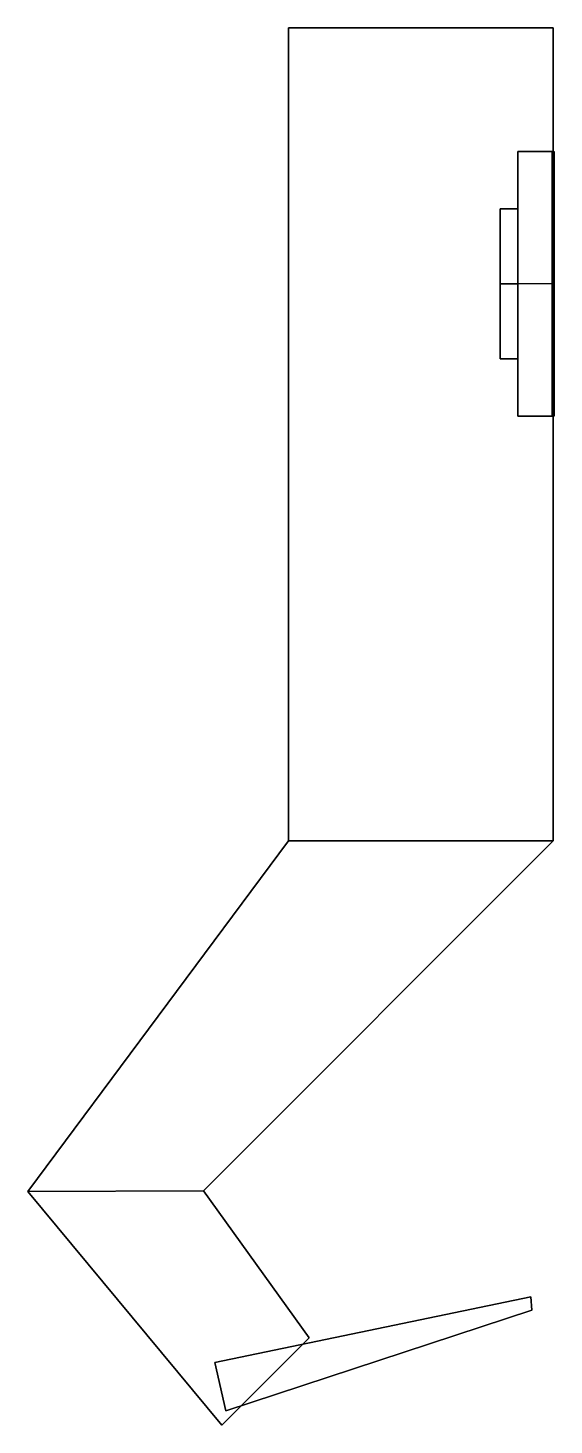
# Model space of a CAD drawing. Extents: x -29.8 to 0, y -64.7 to 14.5.
import ezdxf

# ---------------------------------------------------------------- set-up
doc = ezdxf.new("R2010")
doc.units = 0
doc.header["$MEASUREMENT"] = 0
doc.layers.add('CONTORNO', color=1, linetype='Continuous')
doc.layers.add('CORPO', color=253, linetype='Continuous')

msp = doc.modelspace()

# ---------------------------------------------------------------- linework, layer by layer
for p, q in [((0, 0, 16), (-2, 0, 16)), ((0, 0, -16), (-2, 0, -16)), ((-2, 0, 20.243), (-2, 0, 11.757)), ((-2, 0, -11.757), (-2, 0, -20.243))]:
    msp.add_line(p, q)
at = {"extrusion": (-1, 0, 0)}
msp.add_line((0, 0, -16), (0, 0, 16), dxfattribs=at)
at = {"layer": 'CONTORNO', "elevation": -23}
msp.add_lwpolyline([(0.05, -7.5), (-0.05, -7.5), (-0.05, 7.5), (0.05, 7.5), (0.05, -7.5)], dxfattribs=at)
at = {"layer": 'CORPO'}
for points in [[(-15, -31.55, -6), (0, -31.55, -6), (0, 14.5, -6), (-15, 14.5, -6)], [(-15, 14.5, -6), (0, 14.5, -6), (0, 14.5, 6), (-15, 14.5, 6)], [(-15, 14.5, 6), (0, 14.5, 6), (0, -31.55, 6), (-15, -31.55, 6)], [(-15, -31.55, 6), (-15, -31.55, 6), (-15, 14.5, 6)], [(-15, -31.55, 6), (-15, -31.55, -6), (-15, 14.5, -6), (-15, 14.5, 6)], [(0, 14.5, -6), (0, 14.5, -6), (0, 14.5, -6), (0, 14.5, 6)], [(0, -31.55, -6), (0, -31.55, -6), (0, 14.5, -6)], [(0, 14.5, -6), (0, 14.5, -6), (0, 14.5, -6), (0, 14.5, 6)], [(-2, -7.5, 23), (0, -7.5, 23), (0, 7.5, 23), (-2, 7.5, 23)], [(-2, 7.5, 23), (0, 7.5, 23), (0, 7.5, -23), (-2, 7.5, -23)], [(-2, 7.5, -23), (0, 7.5, -23), (0, -7.5, -23), (-2, -7.5, -23)], [(-2, -7.5, -23), (-2, -7.5, -23), (-2, 7.5, -23)], [(-2, -7.5, -23), (-2, -7.5, 23), (-2, 7.5, 23), (-2, 7.5, -23)], [(0, -7.5, 23), (0, -7.5, 23), (0, 7.5, 23)], [(0, 7.5, 23), (0, 7.5, 23), (0, 7.5, 23), (0, 7.5, -23)], [(-2, -7.5, -23), (0, -7.5, -23), (-2, -7.5, -23)], [(0, -7.5, -23), (0, -7.5, 23), (-2, -7.5, 23), (-2, -7.5, -23)], [(-29.764, -51.422, -6), (-19.815, -51.372, -6), (0, -31.55, -6), (-15, -31.55, -6)], [(-15, -31.55, 6), (0, -31.55, 6), (-19.815, -51.372, 6), (-29.764, -51.422, 6)], [(-29.764, -51.422, 6), (-29.764, -51.422, 6), (-15, -31.55, 6)], [(-29.764, -51.422, 6), (-29.764, -51.422, -6), (-15, -31.55, -6), (-15, -31.55, 6)], [(-7.5, -31.55, 6), (0, -31.55, 6), (-7.5, -31.55, 6)], [(-29.764, -51.422, 6), (-19.815, -51.372, 6), (-29.764, -51.422, 6)], [(-18.778, -64.651, -6), (-13.828, -59.701, -6), (-19.815, -51.372, -6), (-29.764, -51.422, -6)], [(-29.764, -51.422, 6), (-19.815, -51.372, 6), (-13.828, -59.701, 6), (-18.778, -64.651, 6)], [(-18.778, -64.651, 6), (-18.778, -64.651, -6), (-29.764, -51.422, -6), (-29.764, -51.422, 6)], [(-1.204, -58.149, -5), (-1.263, -57.392, -5), (-19.177, -61.104, -5), (-18.554, -63.847, -5)], [(-1.263, -57.392, -5), (-1.263, -57.392, -5), (-19.177, -61.104, -5)], [(-18.554, -63.847, 5), (-19.177, -61.104, 5), (-1.263, -57.392, 5), (-1.204, -58.149, 5)], [(-1.204, -58.149, 5), (-1.204, -58.149, 5), (-18.554, -63.847, 5)], [(-1.204, -58.149, 5), (-1.204, -58.149, -5), (-18.554, -63.847, -5), (-18.554, -63.847, 5)], [(-18.778, -64.651, 6), (-13.828, -59.701, 6), (-18.778, -64.651, 6)]]:
    msp.add_3dface(points, dxfattribs=at)

# ---------------------------------------------------------------- meshes
mesh = msp.add_polymesh((6, 3), dxfattribs=at)
for k, corner in enumerate([(-3, -4.243, 16), (-2, -4.243, 16), (-2, -4.243, 16), (-3, 0, 11.757), (-2, 0, 11.757), (-2, 0, 11.757), (-3, 4.243, 16), (-2, 4.243, 16), (-2, 0, 11.757), (-3, 0, 20.243), (-2, 0, 20.243), (-2, -4.243, 16), (-3, 0, 20.243), (-3, 0, 20.243), (-3, -4.243, 16), (-3, 4.243, 16), (-3, 4.243, 16), (-3, 0, 11.757)]):
    mesh.set_mesh_vertex(divmod(k, 3), corner)
mesh = msp.add_polymesh((6, 3), dxfattribs=at)
for k, corner in enumerate([(-3, -4.243, -16), (-2, -4.243, -16), (-2, -4.243, -16), (-3, 0, -20.243), (-2, 0, -20.243), (-2, 0, -20.243), (-3, 4.243, -16), (-2, 4.243, -16), (-2, 0, -20.243), (-3, 0, -11.757), (-2, 0, -11.757), (-2, -4.243, -16), (-3, 0, -11.757), (-3, 0, -11.757), (-3, -4.243, -16), (-3, 4.243, -16), (-3, 4.243, -16), (-3, 0, -20.243)]):
    mesh.set_mesh_vertex(divmod(k, 3), corner)

doc.saveas('drawing.dxf')
